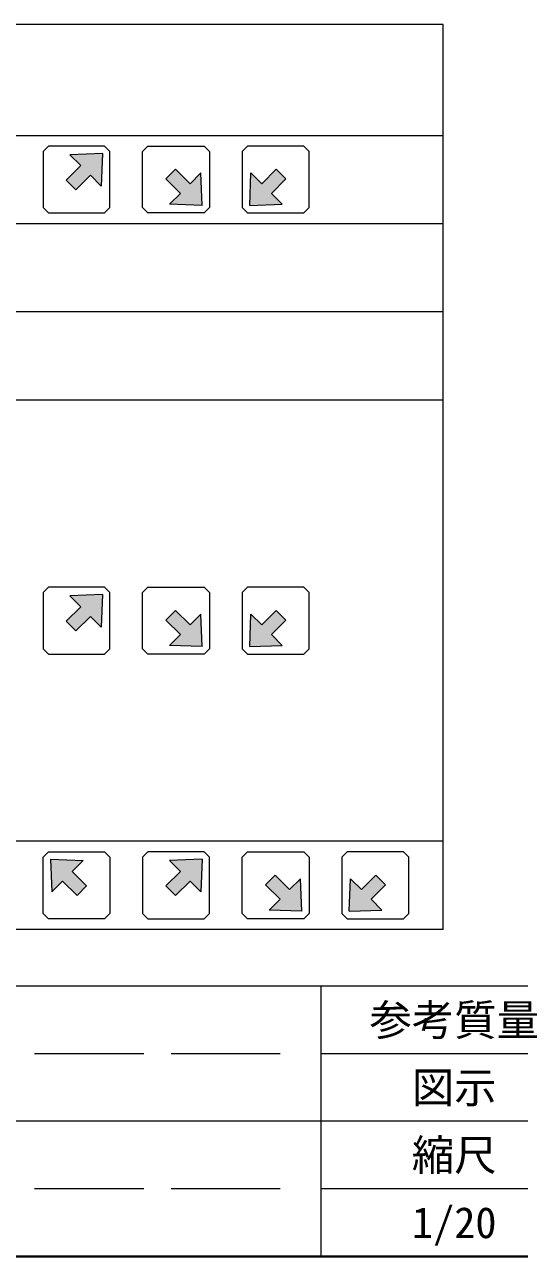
# Model space of a CAD drawing. Units: millimetres at full size, sheet at 1:20; details may follow other scales. Extents: x -25 to 4175, y 3413 to 9353.
# Drawn here: x 1871 to 2415, y 3613 to 4967 of the extents above; entities that cross this region are included whole.
import ezdxf
from ezdxf.enums import TextEntityAlignment as Align

# ---------------------------------------------------------------- set-up
doc = ezdxf.new("R2010")
doc.units = ezdxf.units.MM
doc.header["$LTSCALE"] = 20
doc.linetypes.add('DASHED', pattern=[7.5, 6, -1.5])
doc.layers.add('0_2', color=7, linetype='Continuous', lineweight=9)
doc.layers.add('図枠', color=7, linetype='Continuous', lineweight=5)
doc.layers.add('ハッチング', color=7, linetype='Continuous')
doc.styles.add('ＭＳ ゴシック', font='')
doc.styles.get('ＭＳ ゴシック').set_extended_font_data('MS Gothic')

msp = doc.modelspace()

# ---------------------------------------------------------------- hatches: boundary and pattern name
at = {"layer": 'ハッチング'}
for points in [[(1920.89, 4824.1), (1932.83, 4812.17), (1916.92, 4796.26), (1927.52, 4785.66), (1943.43, 4801.57), (1955.37, 4789.63), (1956.69, 4825.43)], [(2052.93, 4792.13), (2037.02, 4808.04), (2026.42, 4797.43), (2042.33, 4781.52), (2030.39, 4769.59), (2066.19, 4768.26), (2064.87, 4804.06)], [(2118.52, 4768.26), (2154.32, 4769.59), (2142.39, 4781.52), (2158.3, 4797.43), (2147.69, 4808.04), (2131.78, 4792.13), (2119.85, 4804.06)], [(1920.89, 4339.11), (1932.83, 4327.18), (1916.92, 4311.27), (1927.52, 4300.66), (1943.43, 4316.57), (1955.37, 4304.64), (1956.69, 4340.44)], [(2052.93, 4307.13), (2037.02, 4323.04), (2026.42, 4312.44), (2042.33, 4296.53), (2030.39, 4284.59), (2066.19, 4283.27), (2064.87, 4319.06)], [(2118.52, 4283.27), (2154.32, 4284.59), (2142.39, 4296.53), (2158.3, 4312.44), (2147.69, 4323.04), (2131.78, 4307.13), (2119.85, 4319.06)], [(1923.39, 4036.18), (1935.32, 4048.11), (1899.52, 4049.44), (1900.85, 4013.64), (1912.78, 4025.57), (1928.69, 4009.66), (1939.3, 4020.27)], [(2066.19, 4049.44), (2030.39, 4048.11), (2042.33, 4036.18), (2026.42, 4020.27), (2037.02, 4009.66), (2052.93, 4025.57), (2064.87, 4013.64)], [(2162.43, 4016.13), (2146.52, 4032.04), (2135.92, 4021.44), (2151.83, 4005.53), (2139.89, 3993.59), (2175.69, 3992.27), (2174.37, 4028.07)], [(2228.02, 3992.27), (2263.82, 3993.59), (2251.89, 4005.53), (2267.8, 4021.44), (2257.19, 4032.04), (2241.28, 4016.13), (2229.35, 4028.07)]]:
    msp.add_hatch(color=256, dxfattribs=at).paths.add_polyline_path(points)

# ---------------------------------------------------------------- linework, layer by layer
at = {"layer": '0_2', "lineweight": 13}
for p, q in [((2331.3, 4967.12), (526.84, 4967.12)), ((2331.3, 3972.35), (2331.3, 4967.12)), ((526.84, 4845.35), (2331.3, 4845.35)), ((823.05, 4748.35), (2331.3, 4748.35)), ((2331.3, 4651.35), (526.84, 4651.35)), ((2331.3, 4554.35), (526.84, 4554.35)), ((2331.3, 4069.35), (526.84, 4069.35)), ((2331.3, 3972.35), (526.84, 3972.35))]:
    msp.add_line(p, q, dxfattribs=at)
at = {"layer": '0_2'}
for p, q in [((1956.69, 4825.43), (1920.89, 4824.1)), ((1932.83, 4812.17), (1920.89, 4824.1)), ((1956.69, 4825.43), (1955.37, 4789.63)), ((1916.92, 4796.26), (1932.83, 4812.17)), ((2037.02, 4808.04), (2026.42, 4797.43)), ((2037.02, 4808.04), (2052.93, 4792.13)), ((2147.69, 4808.04), (2131.78, 4792.13)), ((2147.69, 4808.04), (2158.3, 4797.43)), ((1927.52, 4785.66), (1916.92, 4796.26)), ((1927.52, 4785.66), (1943.43, 4801.57)), ((1943.43, 4801.57), (1955.37, 4789.63)), ((2026.42, 4797.43), (2042.33, 4781.52)), ((2052.93, 4792.13), (2064.87, 4804.06)), ((2066.19, 4768.26), (2064.87, 4804.06)), ((2118.52, 4768.26), (2119.85, 4804.06)), ((2131.78, 4792.13), (2119.85, 4804.06)), ((2158.3, 4797.43), (2142.39, 4781.52)), ((2042.33, 4781.52), (2030.39, 4769.59)), ((2142.39, 4781.52), (2154.32, 4769.59)), ((2066.19, 4768.26), (2030.39, 4769.59)), ((2118.52, 4768.26), (2154.32, 4769.59)), ((1956.69, 4340.44), (1920.89, 4339.11)), ((1932.83, 4327.18), (1920.89, 4339.11)), ((1956.69, 4340.44), (1955.37, 4304.64)), ((1916.92, 4311.27), (1932.83, 4327.18)), ((2037.02, 4323.04), (2026.42, 4312.44)), ((2037.02, 4323.04), (2052.93, 4307.13)), ((2147.69, 4323.04), (2131.78, 4307.13)), ((2147.69, 4323.04), (2158.3, 4312.44)), ((1927.52, 4300.66), (1916.92, 4311.27)), ((1927.52, 4300.66), (1943.43, 4316.57)), ((1943.43, 4316.57), (1955.37, 4304.64)), ((2026.42, 4312.44), (2042.33, 4296.53)), ((2052.93, 4307.13), (2064.87, 4319.06)), ((2066.19, 4283.27), (2064.87, 4319.06)), ((2118.52, 4283.27), (2119.85, 4319.06)), ((2131.78, 4307.13), (2119.85, 4319.06)), ((2158.3, 4312.44), (2142.39, 4296.53)), ((2042.33, 4296.53), (2030.39, 4284.59)), ((2142.39, 4296.53), (2154.32, 4284.59)), ((2066.19, 4283.27), (2030.39, 4284.59)), ((2118.52, 4283.27), (2154.32, 4284.59)), ((1899.52, 4049.44), (1900.85, 4013.64)), ((1899.52, 4049.44), (1935.32, 4048.11)), ((2066.19, 4049.44), (2030.39, 4048.11)), ((2066.19, 4049.44), (2064.87, 4013.64)), ((1923.39, 4036.18), (1935.32, 4048.11)), ((1939.3, 4020.27), (1923.39, 4036.18)), ((2026.42, 4020.27), (2042.33, 4036.18)), ((2042.33, 4036.18), (2030.39, 4048.11)), ((1912.78, 4025.57), (1900.85, 4013.64)), ((1928.69, 4009.66), (1912.78, 4025.57)), ((2037.02, 4009.66), (2052.93, 4025.57)), ((2052.93, 4025.57), (2064.87, 4013.64)), ((2146.52, 4032.04), (2135.92, 4021.44)), ((2146.52, 4032.04), (2162.43, 4016.13)), ((2162.43, 4016.13), (2174.37, 4028.07)), ((2175.69, 3992.27), (2174.37, 4028.07)), ((2228.02, 3992.27), (2229.35, 4028.07)), ((2241.28, 4016.13), (2229.35, 4028.07)), ((2257.19, 4032.04), (2241.28, 4016.13)), ((2257.19, 4032.04), (2267.8, 4021.44)), ((1928.69, 4009.66), (1939.3, 4020.27)), ((2037.02, 4009.66), (2026.42, 4020.27)), ((2135.92, 4021.44), (2151.83, 4005.53)), ((2267.8, 4021.44), (2251.89, 4005.53)), ((2151.83, 4005.53), (2139.89, 3993.59)), ((2251.89, 4005.53), (2263.82, 3993.59)), ((2175.69, 3992.27), (2139.89, 3993.59)), ((2228.02, 3992.27), (2263.82, 3993.59))]:
    msp.add_line(p, q, dxfattribs=at)
at = {"layer": '0_2', "lineweight": 13}
for points in [[(1959.02, 4760.1), (1964.86, 4765.93), (1964.86, 4827.76), (1959.02, 4833.6), (1897.19, 4833.6), (1891.36, 4827.76), (1891.36, 4765.93), (1897.19, 4760.1)], [(2068.52, 4833.6), (2074.36, 4827.76), (2074.36, 4765.93), (2068.52, 4760.1), (2006.69, 4760.1), (2000.86, 4765.93), (2000.86, 4827.76), (2006.69, 4833.6)], [(2116.19, 4833.6), (2110.36, 4827.76), (2110.36, 4765.93), (2116.19, 4760.1), (2178.02, 4760.1), (2183.86, 4765.93), (2183.86, 4827.76), (2178.02, 4833.6)], [(1959.02, 4275.1), (1964.86, 4280.93), (1964.86, 4342.77), (1959.02, 4348.6), (1897.19, 4348.6), (1891.36, 4342.77), (1891.36, 4280.93), (1897.19, 4275.1)], [(2068.52, 4348.6), (2074.36, 4342.77), (2074.36, 4280.93), (2068.52, 4275.1), (2006.69, 4275.1), (2000.86, 4280.93), (2000.86, 4342.77), (2006.69, 4348.6)], [(2116.19, 4348.6), (2110.36, 4342.77), (2110.36, 4280.93), (2116.19, 4275.1), (2178.02, 4275.1), (2183.86, 4280.93), (2183.86, 4342.77), (2178.02, 4348.6)], [(1897.19, 3984.1), (1891.36, 3989.94), (1891.36, 4051.77), (1897.19, 4057.6), (1959.02, 4057.6), (1964.86, 4051.77), (1964.86, 3989.94), (1959.02, 3984.1)], [(2068.52, 3984.1), (2074.36, 3989.94), (2074.36, 4051.77), (2068.52, 4057.6), (2006.69, 4057.6), (2000.86, 4051.77), (2000.86, 3989.94), (2006.69, 3984.1)], [(2178.02, 4057.6), (2183.86, 4051.77), (2183.86, 3989.94), (2178.02, 3984.1), (2116.19, 3984.1), (2110.36, 3989.94), (2110.36, 4051.77), (2116.19, 4057.6)], [(2225.69, 4057.6), (2219.86, 4051.77), (2219.86, 3989.94), (2225.69, 3984.1), (2287.52, 3984.1), (2293.36, 3989.94), (2293.36, 4051.77), (2287.52, 4057.6)]]:
    msp.add_lwpolyline(points, close=True, dxfattribs=at)
at = {"layer": '図枠', "lineweight": 13}
for p, q in [((3974.6, 3909.92), (374.6, 3909.92)), ((2197.1, 3612.92), (2197.1, 3909.92)), ((3074.6, 3835.67), (2197.1, 3835.67)), ((3074.6, 3761.42), (374.6, 3761.42)), ((3074.6, 3687.17), (2197.1, 3687.17))]:
    msp.add_line(p, q, dxfattribs=at)
at = {"layer": '図枠', "linetype": 'DASHED', "lineweight": 9}
for p, q in [((2152.1, 3835.67), (734.6, 3835.67)), ((2152.1, 3687.17), (734.6, 3687.17))]:
    msp.add_line(p, q, dxfattribs=at)
at = {"layer": '図枠', "lineweight": 40}
msp.add_line((374.6, 3612.92), (3974.6, 3612.92), dxfattribs=at)

# ---------------------------------------------------------------- texts
at = {"layer": '図枠', "style": 'ＭＳ ゴシック'}
for s, p in [('参考質量', (2343.35, 3872.79)), ('図示', (2343.35, 3798.54)), ('縮尺', (2343.35, 3724.29)), ('1/20', (2343.35, 3650.04))]:
    msp.add_text(s, height=34.18, dxfattribs=at).set_placement(p, align=Align.MIDDLE_CENTER)

doc.saveas('drawing.dxf')
